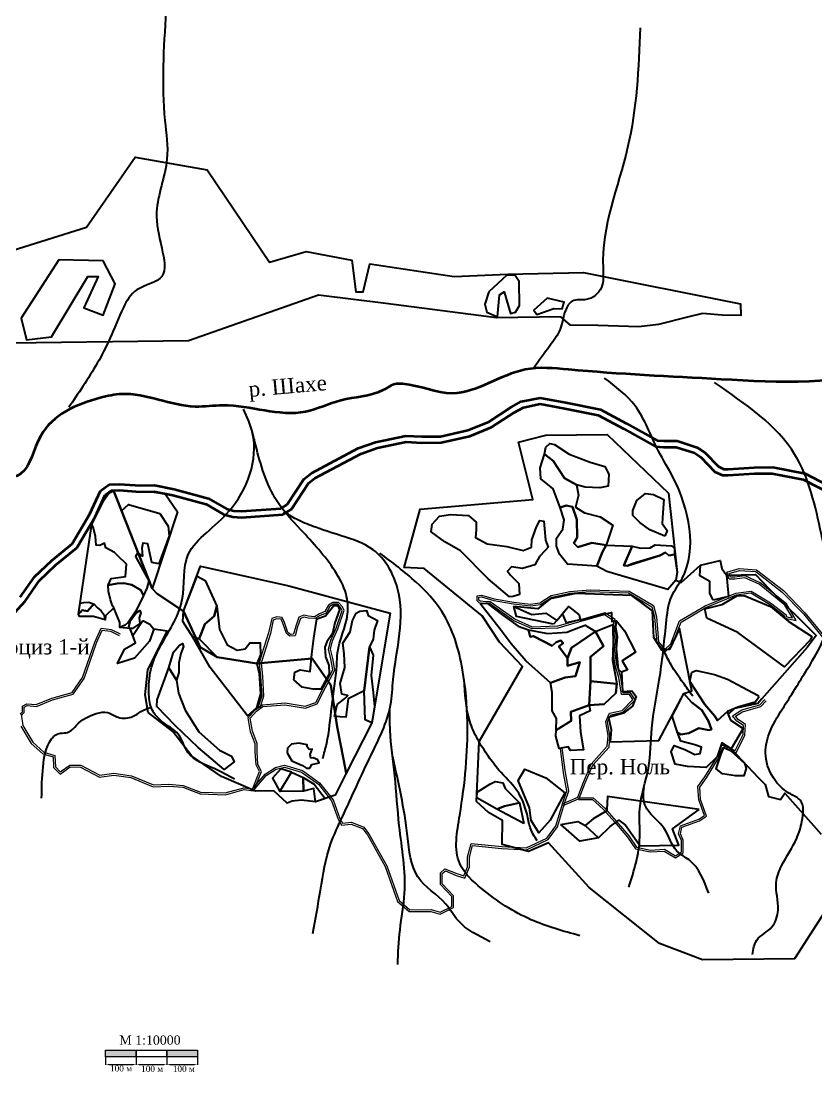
# Model space of a CAD drawing. Header units: millimetres. Extents: x 40855 to 2202492, y 65392 to 344450.
# Drawn here: x 51570 to 54172, y 65488 to 68923 of the extents above; entities that cross this region are included whole.
import ezdxf

# ---------------------------------------------------------------- set-up
doc = ezdxf.new("R2010")
doc.units = ezdxf.units.MM
for name, color, linetype in [('Дороги', 7, 'Continuous'), ('Земли Солох-аул чая кадастр', 192, 'Continuous'), ('Ручьи', 5, 'Continuous'), ('Чай 2', 122, 'Continuous'), ('Чай 4', 82, 'Continuous'), ('Чай 9.5', 20, 'Continuous'), ('Чайные плантации', 1, 'Continuous'), ('Чайные плантации заbрошенные', 6, 'Continuous'), ('Чайные плантации заросшие лесом', 3, 'Continuous')]:
    doc.layers.add(name, color=color, linetype=linetype)
doc.styles.get("Standard").update_dxf_attribs({"font": 'TIMES.TTF'})

msp = doc.modelspace()

# ---------------------------------------------------------------- hatches: boundary and pattern name
h = msp.add_hatch(color=256)
h.paths.add_polyline_path([(51846.7, 65558.6), (51946.8, 65558.6), (51946.8, 65536.6), (51846.7, 65536.6)])
h.paths.add_polyline_path([(52046.9, 65558.6), (52147, 65558.6), (52147, 65536.6), (52046.9, 65536.6)])

# ---------------------------------------------------------------- linework, layer by layer
for p, q in [((51846.7, 65535.9, 100), (51846.7, 65510.6, 100)), ((51846.7, 65535.9, 100), (51846.7, 65510.6, 100)), ((51946.8, 65535.9, 100), (51946.8, 65510.6, 100)), ((52046.9, 65535.9, 100), (52046.9, 65510.6, 100)), ((52046.9, 65535.9, 100), (52046.9, 65510.6, 100)), ((52147, 65535.9, 100), (52147, 65510.6, 100))]:
    msp.add_line(p, q)
at = {"lineweight": 30}
for p, q in [((51856.7, 65511.8, 100), (51936.7, 65511.8, 100)), ((51956.7, 65511.8, 100), (52036.7, 65511.8, 100)), ((52056.7, 65511.7, 100), (52136.7, 65511.7, 100))]:
    msp.add_line(p, q, dxfattribs=at)
at = {"lineweight": 30, "elevation": 100}
for points in [[(51846.7, 65558.6), (51946.8, 65558.6), (51946.8, 65536.6), (51846.7, 65536.6)], [(51946.8, 65558.6), (52046.9, 65558.6), (52046.9, 65536.6), (51946.8, 65536.6)], [(52046.9, 65558.6), (52147, 65558.6), (52147, 65536.6), (52046.9, 65536.6)]]:
    msp.add_lwpolyline(points, close=True, dxfattribs=at)
for points in [[(51856.7, 65513.5, 100), (51856.7, 65510.2, 100), (51846.7, 65511.8, 100)], [(51849.2, 65512.3, 100), (51849.2, 65511.4, 100), (51846.7, 65511.8, 100)], [(51849.2, 65512.3, 100), (51849.2, 65511.4, 100), (51846.7, 65511.8, 100)], [(51936.7, 65513.5, 100), (51936.7, 65510.2, 100), (51946.7, 65511.8, 100)], [(51944.3, 65512.3, 100), (51944.3, 65511.4, 100), (51946.8, 65511.8, 100)], [(51956.7, 65513.5, 100), (51956.7, 65510.2, 100), (51946.7, 65511.8, 100)], [(52036.7, 65513.5, 100), (52036.7, 65510.2, 100), (52046.7, 65511.8, 100)], [(52044.4, 65512.3, 100), (52044.4, 65511.4, 100), (52046.9, 65511.8, 100)], [(52056.7, 65513.4, 100), (52056.7, 65510.1, 100), (52046.7, 65511.7, 100)], [(52049.4, 65512.3, 100), (52049.4, 65511.4, 100), (52046.9, 65511.8, 100)], [(52137, 65513.3, 100), (52137, 65510, 100), (52147, 65511.7, 100)], [(52144.5, 65512.3, 100), (52144.5, 65511.4, 100), (52147, 65511.8, 100)]]:
    msp.add_solid(points)
at = {"layer": 'Дороги', "lineweight": 60}
for p, q in [((53205.2, 67679.2, 100), (53267.3, 67691.9, 100)), ((53267.3, 67691.9, 100), (53351.6, 67676.6, 100)), ((53098.9, 67612.8, 100), (53172, 67660.4, 100)), ((53172, 67660.4, 100), (53205.2, 67679.2, 100)), ((53182.4, 67643.3, 100), (53212.3, 67660.2, 100)), ((53212.3, 67660.2, 100), (53267.6, 67671.5, 100)), ((53267.6, 67671.5, 100), (53347.8, 67657, 100)), ((53347.8, 67657, 100), (53457, 67634.6, 100)), ((53351.6, 67676.6, 100), (53463.9, 67653.6, 100)), ((53463.9, 67653.6, 100), (53549.8, 67607.7, 100)), ((53108.1, 67595, 100), (53182.4, 67643.3, 100)), ((53457, 67634.6, 100), (53540.3, 67590.1, 100)), ((52941.5, 67565.2, 100), (53030.8, 67585.6, 100)), ((53030.8, 67585.6, 100), (53098.9, 67612.8, 100)), ((53036.8, 67566.5, 100), (53108.1, 67595, 100)), ((53540.3, 67590.1, 100), (53644.1, 67532.8, 100)), ((53549.8, 67607.7, 100), (53650, 67552.4, 100)), ((52672.7, 67526.5, 100), (52729.4, 67546.6, 100)), ((52729.4, 67546.6, 100), (52828, 67567.5, 100)), ((52734.9, 67527.4, 100), (52829.5, 67547.4, 100)), ((52828, 67567.5, 100), (52880.3, 67564.6, 100)), ((52829.5, 67547.4, 100), (52879.8, 67544.6, 100)), ((52879.8, 67544.6, 100), (52943.8, 67545.2, 100)), ((52880.3, 67564.6, 100), (52941.5, 67565.2, 100)), ((52943.8, 67545.2, 100), (53036.8, 67566.5, 100)), ((53650, 67552.4, 100), (53671.6, 67550.5, 100)), ((53671.6, 67550.5, 100), (53714.9, 67550.5, 100)), ((53714.9, 67550.5, 100), (53780.4, 67529.5, 100)), ((52519.9, 67445.4, 100), (52672.7, 67526.5, 100)), ((52680.8, 67508.1, 100), (52734.9, 67527.4, 100)), ((53644.1, 67532.8, 100), (53670.8, 67530.5, 100)), ((53670.8, 67530.5, 100), (53711.8, 67530.5, 100)), ((53711.8, 67530.5, 100), (53771.4, 67511.4, 100)), ((53771.4, 67511.4, 100), (53792.2, 67496.9, 100)), ((53780.4, 67529.5, 100), (53805.1, 67512.2, 100)), ((53805.1, 67512.2, 100), (53850.2, 67466.5, 100)), ((52530.7, 67428.6, 100), (52680.8, 67508.1, 100)), ((53792.2, 67496.9, 100), (53838.6, 67449.8, 100)), ((52494.5, 67425.8, 100), (52519.9, 67445.4, 100)), ((53838.6, 67449.8, 100), (53863.3, 67438.7, 100)), ((53850.2, 67466.5, 100), (53867.9, 67458.6, 100)), ((53867.9, 67458.6, 100), (53881.5, 67458.2, 100)), ((53881.5, 67458.2, 100), (53967.2, 67464, 100)), ((53881.8, 67438.2, 100), (53967.9, 67444, 100)), ((53967.2, 67464, 100), (54028, 67464.4, 100)), ((53967.9, 67444, 100), (54026.1, 67444.3, 100)), ((54026.1, 67444.3, 100), (54126.8, 67424.7, 100)), ((54028, 67464.4, 100), (54133.4, 67443.8, 100)), ((54133.4, 67443.8, 100), (54229.9, 67394.3, 100)), ((51829.6, 67386.9, 100), (51858.1, 67408.1, 100)), ((51858.1, 67408.1, 100), (51890.6, 67409.6, 100)), ((51890.6, 67409.6, 100), (51960.4, 67404.5, 100)), ((52439.9, 67342.2, 100), (52494.5, 67425.8, 100)), ((52454.3, 67327.6, 100), (52509.4, 67412.1, 100)), ((52509.4, 67412.1, 100), (52530.7, 67428.6, 100)), ((53863.3, 67438.7, 100), (53881.8, 67438.2, 100)), ((54126.8, 67424.7, 100), (54222.9, 67375.4, 100)), ((51794.5, 67311.9, 100), (51829.6, 67386.9, 100)), ((51812.2, 67302.6, 100), (51845.6, 67373.8, 100)), ((51845.6, 67373.8, 100), (51865.1, 67388.4, 100)), ((51865.1, 67388.4, 100), (51890.4, 67389.6, 100)), ((51890.4, 67389.6, 100), (51960, 67384.4, 100)), ((51960, 67384.4, 100), (52004.9, 67385.6, 100)), ((51960.4, 67404.5, 100), (52006.6, 67405.6, 100)), ((52004.9, 67385.6, 100), (52066.4, 67373.4, 100)), ((52006.6, 67405.6, 100), (52071, 67392.9, 100)), ((52066.4, 67373.4, 100), (52175.2, 67343.3, 100)), ((52071, 67392.9, 100), (52182.9, 67361.9, 100)), ((52175.2, 67343.3, 100), (52233.5, 67310.2, 100)), ((52182.9, 67361.9, 100), (52241.3, 67328.9, 100)), ((52419.8, 67329.5, 100), (52439.9, 67342.2, 100)), ((51736.8, 67213.8, 100), (51794.5, 67311.9, 100)), ((52233.5, 67310.2, 100), (52262.6, 67302.2, 100)), ((52241.3, 67328.9, 100), (52266, 67322, 100)), ((52266, 67322, 100), (52290.6, 67320.4, 100)), ((52290.6, 67320.4, 100), (52419.8, 67329.5, 100)), ((52290.7, 67300.4, 100), (52426.2, 67309.9, 100)), ((52426.2, 67309.9, 100), (52454.3, 67327.6, 100)), ((51752.2, 67200.6, 100), (51812.2, 67302.6, 100)), ((52262.6, 67302.2, 100), (52290.7, 67300.4, 100)), ((51671.1, 67160, 100), (51736.8, 67213.8, 100)), ((51684.3, 67145, 100), (51752.2, 67200.6, 100)), ((51614.3, 67106.2, 100), (51671.1, 67160, 100)), ((51629.5, 67093.1, 100), (51684.3, 67145, 100)), ((51567.5, 67039.5, 100), (51614.3, 67106.2, 100)), ((51583.2, 67027.1, 100), (51629.5, 67093.1, 100)), ((51538, 66976.2, 100), (51583.2, 67027.1, 100))]:
    msp.add_line(p, q, dxfattribs=at)
at = {"layer": 'Дороги'}
for p, q in [((53877.6, 67121.2, 100), (53918.2, 67133, 100)), ((53918.2, 67133, 100), (53974.5, 67129.1, 100)), ((53885.4, 67099, 100), (53877.6, 67121.2, 100)), ((53885.3, 67117.2, 100), (53918.8, 67126.9, 100)), ((53889.7, 67105, 100), (53885.3, 67117.2, 100)), ((53903.8, 67099, 100), (53885.4, 67099, 100)), ((53903.4, 67105, 100), (53889.7, 67105, 100)), ((53937.4, 67109, 100), (53903.4, 67105, 100)), ((53936.5, 67102.9, 100), (53903.8, 67099, 100)), ((53918.8, 67126.9, 100), (53972.2, 67123.2, 100)), ((53983.6, 67081.9, 100), (53936.5, 67102.9, 100)), ((53986.8, 67087.1, 100), (53937.4, 67109, 100)), ((53972.2, 67123.2, 100), (54058.2, 67056.5, 100)), ((53974.5, 67129.1, 100), (54062.2, 67061, 100)), ((53364.7, 67058.3, 100), (53430.5, 67064, 100)), ((53430.5, 67064, 100), (53558.1, 67059.9, 100)), ((54067.5, 67013.9, 100), (53983.6, 67081.9, 100)), ((54072.1, 67017.9, 100), (53986.8, 67087.1, 100)), ((53061, 67044.3, 100), (53075.8, 67046.8, 100)), ((53061, 67027.9, 100), (53061, 67044.3, 100)), ((53067, 67039.2, 100), (53075.5, 67040.6, 100)), ((53067, 67030.3, 100), (53067, 67039.2, 100)), ((53071.1, 67026.3, 100), (53067, 67030.3, 100)), ((53075.5, 67040.6, 100), (53115.6, 67028.6, 100)), ((53075.8, 67046.8, 100), (53117, 67034.4, 100)), ((53117, 67034.4, 100), (53181.2, 67023.7, 100)), ((53265.9, 67021.3, 100), (53303, 67045.1, 100)), ((53268.1, 67015.5, 100), (53305.3, 67039.5, 100)), ((53303, 67045.1, 100), (53364.7, 67058.3, 100)), ((53305.3, 67039.5, 100), (53365.6, 67052.3, 100)), ((53365.6, 67052.3, 100), (53430.7, 67058, 100)), ((53430.7, 67058, 100), (53556.3, 67054, 100)), ((53556.3, 67054, 100), (53632.7, 67008.3, 100)), ((53558.1, 67059.9, 100), (53637.9, 67012.2, 100)), ((53806.6, 67011.7, 100), (53906.9, 67053, 100)), ((53809.3, 67006.3, 100), (53908.5, 67047.2, 100)), ((53906.9, 67053, 100), (53957.5, 67059.7, 100)), ((53908.5, 67047.2, 100), (53956.2, 67053.5, 100)), ((53956.2, 67053.5, 100), (54016.9, 67016.8, 100)), ((53957.5, 67059.7, 100), (54020.3, 67021.7, 100)), ((54058.2, 67056.5, 100), (54128.5, 66985, 100)), ((54062.2, 67061, 100), (54132.9, 66989, 100)), ((52574.8, 67013.6, 100), (52563.1, 66992.6, 100)), ((52579.2, 67009.3, 100), (52567.4, 66987.9, 100)), ((52589.5, 67022.4, 100), (52574.8, 67013.6, 100)), ((52591.1, 67016.4, 100), (52579.2, 67009.3, 100)), ((52608, 67022.4, 100), (52589.5, 67022.4, 100)), ((52605.4, 67016.4, 100), (52591.1, 67016.4, 100)), ((52599.8, 66938, 100), (52619.6, 66996.6, 100)), ((52614.9, 67006.1, 100), (52605.4, 67016.4, 100)), ((52605.4, 66935.8, 100), (52626.1, 66997.1, 100)), ((52619.9, 67009.6, 100), (52608, 67022.4, 100)), ((52619.6, 66996.6, 100), (52614.9, 67006.1, 100)), ((52626.1, 66997.1, 100), (52619.9, 67009.6, 100)), ((53068.4, 67020.5, 100), (53061, 67027.9, 100)), ((53089, 67018.8, 100), (53068.4, 67020.5, 100)), ((53089.3, 67024.8, 100), (53071.1, 67026.3, 100)), ((53101.3, 67018.7, 100), (53089, 67018.8, 100)), ((53103.2, 67024.7, 100), (53089.3, 67024.8, 100)), ((53181.4, 66962.8, 100), (53101.3, 67018.7, 100)), ((53184.4, 66968, 100), (53103.2, 67024.7, 100)), ((53115.6, 67028.6, 100), (53180.3, 67017.8, 100)), ((53180.3, 67017.8, 100), (53235.5, 67011.1, 100)), ((53181.2, 67023.7, 100), (53235.5, 67017.2, 100)), ((53235.5, 67017.2, 100), (53265.9, 67021.3, 100)), ((53235.5, 67011.1, 100), (53268.1, 67015.5, 100)), ((53632.7, 67008.3, 100), (53641.4, 66974.5, 100)), ((53637.9, 67012.2, 100), (53647.3, 66975.5, 100)), ((53722.8, 66962, 100), (53806.6, 67011.7, 100)), ((53727.6, 66957.9, 100), (53809.3, 67006.3, 100)), ((54016.9, 67016.8, 100), (54065.9, 66979.1, 100)), ((54020.3, 67021.7, 100), (54071.4, 66982.5, 100)), ((54092.3, 66972, 100), (54067.5, 67013.9, 100)), ((54104.4, 66963.5, 100), (54072.1, 67017.9, 100)), ((52389.5, 66969.6, 100), (52379.4, 66922.9, 100)), ((52394.7, 66964.9, 100), (52385.2, 66921.4, 100)), ((52405.9, 66975, 100), (52389.5, 66969.6, 100)), ((52406.5, 66968.9, 100), (52394.7, 66964.9, 100)), ((52423.9, 66972.9, 100), (52405.9, 66975, 100)), ((52420, 66967.3, 100), (52406.5, 66968.9, 100)), ((52426.3, 66954.6, 100), (52420, 66967.3, 100)), ((52431.9, 66956.9, 100), (52423.9, 66972.9, 100)), ((52478.6, 66974.3, 100), (52468.1, 66944.6, 100)), ((52483.4, 66969.7, 100), (52473.9, 66942.8, 100)), ((52494.8, 66980.7, 100), (52478.6, 66974.3, 100)), ((52495.3, 66974.4, 100), (52483.4, 66969.7, 100)), ((52509.6, 66977.2, 100), (52494.8, 66980.7, 100)), ((52508.7, 66971.3, 100), (52495.3, 66974.4, 100)), ((52530.9, 66969.7, 100), (52508.7, 66971.3, 100)), ((52529.5, 66975.8, 100), (52509.6, 66977.2, 100)), ((52545.7, 66985.4, 100), (52529.5, 66975.8, 100)), ((52548.3, 66980, 100), (52530.9, 66969.7, 100)), ((52563.1, 66992.6, 100), (52545.7, 66985.4, 100)), ((52567.4, 66987.9, 100), (52548.3, 66980, 100)), ((53241.1, 66936.1, 100), (53181.4, 66962.8, 100)), ((53242.3, 66942.2, 100), (53184.4, 66968, 100)), ((53387, 66962.2, 100), (53324.1, 66944.6, 100)), ((53478.6, 66988.4, 100), (53387, 66962.2, 100)), ((53477.6, 66981.9, 100), (53388.6, 66956.4, 100)), ((53506.8, 66962.8, 100), (53477.6, 66981.9, 100)), ((53512.5, 66966.3, 100), (53478.6, 66988.4, 100)), ((53511.9, 66922.1, 100), (53506.8, 66962.8, 100)), ((53518, 66922.1, 100), (53512.5, 66966.3, 100)), ((53641.4, 66974.5, 100), (53648.7, 66891.4, 100)), ((53647.3, 66975.5, 100), (53654.5, 66893.8, 100)), ((53693.8, 66887.6, 100), (53722.8, 66962, 100)), ((54065.9, 66979.1, 100), (54067.6, 66970.8, 100)), ((54067.6, 66970.8, 100), (54104.4, 66963.5, 100)), ((54071.4, 66982.5, 100), (54072.7, 66975.9, 100)), ((54072.7, 66975.9, 100), (54092.3, 66972, 100)), ((54128.5, 66985, 100), (54189, 66910.3, 100)), ((54132.9, 66989, 100), (54194.5, 66913.1, 100)), ((51811.4, 66892.7, 100), (51831.7, 66937.9, 100)), ((51817, 66890.5, 100), (51835.4, 66931.5, 100)), ((51831.7, 66937.9, 100), (51864.7, 66934.4, 100)), ((51835.4, 66931.5, 100), (51863, 66928.5, 100)), ((51863, 66928.5, 100), (51891.4, 66914.3, 100)), ((51864.7, 66934.4, 100), (51894.1, 66919.7, 100)), ((52437.4, 66920.6, 100), (52426.3, 66954.6, 100)), ((52442.5, 66924.3, 100), (52431.9, 66956.9, 100)), ((52468.1, 66944.6, 100), (52461.2, 66919.1, 100)), ((52473.9, 66942.8, 100), (52466, 66913.5, 100)), ((52582.3, 66898.8, 100), (52599.8, 66938, 100)), ((52588, 66896.9, 100), (52605.4, 66935.8, 100)), ((53325.1, 66938.7, 100), (53241.1, 66936.1, 100)), ((53324.1, 66944.6, 100), (53242.3, 66942.2, 100)), ((53388.6, 66956.4, 100), (53325.1, 66938.7, 100)), ((53699, 66884.2, 100), (53727.6, 66957.9, 100)), ((51771.2, 66777.2, 100), (51811.4, 66892.7, 100)), ((52379.4, 66922.9, 100), (52356.4, 66851.1, 100)), ((52385.2, 66921.4, 100), (52362.2, 66849.3, 100)), ((52449.3, 66911.9, 100), (52437.4, 66920.6, 100)), ((52451, 66918.1, 100), (52442.5, 66924.3, 100)), ((52466, 66913.5, 100), (52449.3, 66911.9, 100)), ((52461.2, 66919.1, 100), (52451, 66918.1, 100)), ((52575.4, 66869.4, 100), (52582.3, 66898.8, 100)), ((52581.6, 66869.4, 100), (52588, 66896.9, 100)), ((53504.3, 66871.3, 100), (53511.9, 66922.1, 100)), ((53510.4, 66871.3, 100), (53518, 66922.1, 100)), ((53654.5, 66893.8, 100), (53675.2, 66869, 100)), ((51776.6, 66774.4, 100), (51817, 66890.5, 100)), ((52583.3, 66838, 100), (52575.4, 66869.4, 100)), ((52589.2, 66839.2, 100), (52581.6, 66869.4, 100)), ((53511.9, 66816.7, 100), (53504.3, 66871.3, 100)), ((53517.8, 66818, 100), (53510.4, 66871.3, 100)), ((53648.7, 66891.4, 100), (53674.8, 66860.1, 100)), ((53674.8, 66860.1, 100), (53699, 66884.2, 100)), ((53675.2, 66869, 100), (53693.8, 66887.6, 100)), ((52356.4, 66851.1, 100), (52349, 66824.5, 100)), ((52349, 66824.5, 100), (52353, 66781.6, 100)), ((52362.2, 66849.3, 100), (52355.1, 66824, 100)), ((52355.1, 66824, 100), (52359, 66782, 100)), ((52589.2, 66801.7, 100), (52583.3, 66838, 100)), ((52595.4, 66800.7, 100), (52589.2, 66839.2, 100)), ((52559.7, 66746.8, 100), (52589.2, 66801.7, 100)), ((52565.1, 66744, 100), (52595.4, 66800.7, 100)), ((53524.6, 66777.3, 100), (53511.9, 66816.7, 100)), ((53530.5, 66778.7, 100), (53517.8, 66818, 100)), ((51737.3, 66728.2, 100), (51771.2, 66777.2, 100)), ((51741, 66723, 100), (51776.6, 66774.4, 100)), ((52353, 66781.6, 100), (52356.9, 66717.1, 100)), ((52359, 66782, 100), (52363, 66716.3, 100)), ((53533.5, 66721.4, 100), (53524.6, 66777.3, 100)), ((53538.7, 66727.4, 100), (53530.5, 66778.7, 100)), ((51670.7, 66709.4, 100), (51737.3, 66728.2, 100)), ((51672.6, 66703.7, 100), (51741, 66723, 100)), ((52533.7, 66695.8, 100), (52559.7, 66746.8, 100)), ((52538, 66690.9, 100), (52565.1, 66744, 100)), ((53559, 66721.4, 100), (53533.5, 66721.4, 100)), ((53562.1, 66727.4, 100), (53538.7, 66727.4, 100)), ((53570.4, 66704.8, 100), (53559, 66721.4, 100)), ((53578.2, 66704.1, 100), (53562.1, 66727.4, 100)), ((51574.6, 66683.6, 100), (51589, 66691.2, 100)), ((51589, 66691.2, 100), (51619.8, 66688.7, 100)), ((51619.8, 66688.7, 100), (51670.7, 66709.4, 100)), ((51620.8, 66682.6, 100), (51672.6, 66703.7, 100)), ((52335.5, 66671.6, 100), (52358.9, 66688, 100)), ((52356.9, 66717.1, 100), (52344.6, 66678.5, 100)), ((52363, 66716.3, 100), (52350.3, 66676.7, 100)), ((52358.9, 66688, 100), (52433.1, 66694.2, 100)), ((52361, 66682.1, 100), (52432.8, 66688.2, 100)), ((52432.8, 66688.2, 100), (52500, 66677.1, 100)), ((52433.1, 66694.2, 100), (52499.4, 66683.3, 100)), ((52499.4, 66683.3, 100), (52533.7, 66695.8, 100)), ((52500, 66677.1, 100), (52538, 66690.9, 100)), ((53534.8, 66669.3, 100), (53570.4, 66704.8, 100)), ((53537.8, 66663.8, 100), (53578.2, 66704.1, 100)), ((53926.4, 66670.9, 100), (53985.6, 66688, 100)), ((53985.6, 66688, 100), (54001.9, 66705.2, 100)), ((53988.8, 66682.7, 100), (54006.2, 66701.1, 100)), ((51567.1, 66658.5, 100), (51574.6, 66665.4, 100)), ((51570.4, 66657.5, 100), (51575.4, 66620.3, 100)), ((51571.1, 66654.1, 100), (51580.6, 66662.8, 100)), ((51574.6, 66665.4, 100), (51574.6, 66683.6, 100)), ((51580.6, 66680, 100), (51590.3, 66685.1, 100)), ((51580.6, 66662.8, 100), (51580.6, 66680, 100)), ((51590.3, 66685.1, 100), (51620.8, 66682.6, 100)), ((52312.9, 66645.8, 100), (52335.5, 66671.6, 100)), ((52319.2, 66644, 100), (52339.5, 66667.1, 100)), ((52339.5, 66667.1, 100), (52361, 66682.1, 100)), ((53481.4, 66633.7, 100), (53494.1, 66660.4, 100)), ((53487.6, 66632.8, 100), (53498.3, 66655.1, 100)), ((53494.1, 66660.4, 100), (53534.8, 66669.3, 100)), ((53498.3, 66655.1, 100), (53537.8, 66663.8, 100)), ((53896.4, 66652, 100), (53926.4, 66670.9, 100)), ((53910.1, 66634.9, 100), (53896.4, 66652, 100)), ((53905.2, 66650.5, 100), (53928.9, 66665.4, 100)), ((53928.9, 66665.4, 100), (53988.8, 66682.7, 100)), ((51569.6, 66618.3, 100), (51603.6, 66561.5, 100)), ((51575.4, 66620.3, 100), (51608.3, 66565.3, 100)), ((52320.7, 66599.8, 100), (52312.9, 66645.8, 100)), ((52326.5, 66601.4, 100), (52319.2, 66644, 100)), ((53489.1, 66586.7, 100), (53481.4, 66633.7, 100)), ((53495.1, 66586.9, 100), (53487.6, 66632.8, 100)), ((53914.2, 66639.4, 100), (53905.2, 66650.5, 100)), ((53932.4, 66620.3, 100), (53910.1, 66634.9, 100)), ((53938.6, 66623.4, 100), (53914.2, 66639.4, 100)), ((53930.7, 66590.3, 100), (53932.4, 66620.3, 100)), ((53936.6, 66588.7, 100), (53938.6, 66623.4, 100)), ((52335.5, 66560, 100), (52320.7, 66599.8, 100)), ((52341.5, 66561.1, 100), (52326.5, 66601.4, 100)), ((53486.5, 66552.3, 100), (53489.1, 66586.7, 100)), ((53492.3, 66549.9, 100), (53495.1, 66586.9, 100)), ((53904.9, 66538.8, 100), (53930.7, 66590.3, 100)), ((53907.8, 66531.2, 100), (53936.6, 66588.7, 100)), ((51603.6, 66561.5, 100), (51641.8, 66527.1, 100)), ((51608.3, 66565.3, 100), (51644.7, 66532.5, 100)), ((52335.5, 66534.3, 100), (52335.5, 66560, 100)), ((52341.5, 66534.5, 100), (52341.5, 66561.1, 100)), ((53434.4, 66493.9, 100), (53486.5, 66552.3, 100)), ((53439.5, 66490.6, 100), (53492.3, 66549.9, 100)), ((53844.9, 66515.7, 100), (53860.3, 66556.8, 100)), ((53850.3, 66513, 100), (53863.8, 66549, 100)), ((53860.3, 66556.8, 100), (53904.9, 66538.8, 100)), ((53863.8, 66549, 100), (53907.8, 66531.2, 100)), ((51641.8, 66527.1, 100), (51674.7, 66517.8, 100)), ((51644.7, 66532.5, 100), (51680.5, 66522.5, 100)), ((51674.7, 66517.8, 100), (51676.7, 66482.8, 100)), ((51680.5, 66522.5, 100), (51682.6, 66485.3, 100)), ((52338.6, 66491.4, 100), (52335.5, 66534.3, 100)), ((52344.5, 66493, 100), (52341.5, 66534.5, 100)), ((53343.9, 66465.9, 100), (53333.2, 66545, 100)), ((53349.9, 66466.8, 100), (53339.1, 66545.8, 100)), ((53805.7, 66452.5, 100), (53844.9, 66515.7, 100)), ((51676.7, 66482.8, 100), (51697.6, 66461, 100)), ((51682.6, 66485.3, 100), (51698.3, 66468.9, 100)), ((51697.6, 66461, 100), (51730.9, 66485, 100)), ((51698.3, 66468.9, 100), (51729.1, 66491, 100)), ((51729.1, 66491, 100), (51765.5, 66490.3, 100)), ((51730.9, 66485, 100), (51764, 66484.3, 100)), ((51764, 66484.3, 100), (51826.4, 66451.6, 100)), ((51765.5, 66490.3, 100), (51827.5, 66457.8, 100)), ((52349.5, 66469.5, 100), (52338.6, 66491.4, 100)), ((52356.1, 66469.8, 100), (52344.5, 66493, 100)), ((52367.8, 66461.6, 100), (52401.5, 66482.5, 100)), ((52401.5, 66482.5, 100), (52431.6, 66490.7, 100)), ((52404, 66477, 100), (52431.6, 66484.5, 100)), ((52431.6, 66490.7, 100), (52490, 66473.4, 100)), ((52431.6, 66484.5, 100), (52487.3, 66468, 100)), ((53409, 66435.4, 100), (53434.4, 66493.9, 100)), ((53414.5, 66433.2, 100), (53439.5, 66490.6, 100)), ((53810.7, 66449.1, 100), (53850.3, 66513, 100)), ((51826.4, 66451.6, 100), (51873.6, 66458.1, 100)), ((51827.5, 66457.8, 100), (51873.7, 66464.1, 100)), ((51873.6, 66458.1, 100), (51929.1, 66450.2, 100)), ((51873.7, 66464.1, 100), (51930.7, 66456, 100)), ((51929.1, 66450.2, 100), (52002, 66420.1, 100)), ((51930.7, 66456, 100), (52003.1, 66426.1, 100)), ((52326.8, 66413.3, 100), (52367.8, 66461.6, 100)), ((52326.9, 66411.8, 100), (52349.5, 66469.5, 100)), ((52329.3, 66406.9, 100), (52371.8, 66457, 100)), ((52332.5, 66409.6, 100), (52356.1, 66469.8, 100)), ((52371.8, 66457, 100), (52404, 66477, 100)), ((52487.3, 66468, 100), (52542.1, 66428.9, 100)), ((52490, 66473.4, 100), (52546.2, 66433.3, 100)), ((53354.5, 66406.8, 100), (53343.9, 66465.9, 100)), ((53360.7, 66406.4, 100), (53349.9, 66466.8, 100)), ((53782.4, 66420.8, 100), (53805.7, 66452.5, 100)), ((53788.6, 66419.1, 100), (53810.7, 66449.1, 100)), ((52002, 66420.1, 100), (52053.6, 66421.9, 100)), ((52003.1, 66426.1, 100), (52053.7, 66427.9, 100)), ((52053.6, 66421.9, 100), (52098.5, 66418.4, 100)), ((52053.7, 66427.9, 100), (52099.9, 66424.3, 100)), ((52098.5, 66418.4, 100), (52155.7, 66396.7, 100)), ((52099.9, 66424.3, 100), (52156.9, 66402.6, 100)), ((52237.5, 66399.6, 100), (52298.5, 66416.9, 100)), ((52238.2, 66393.6, 100), (52299, 66410.8, 100)), ((52298.5, 66416.9, 100), (52326.8, 66413.3, 100)), ((52299, 66410.8, 100), (52329.3, 66406.9, 100)), ((52542.1, 66428.9, 100), (52585.1, 66374.4, 100)), ((52546.2, 66433.3, 100), (52590.4, 66377.4, 100)), ((53389.9, 66385.9, 100), (53409, 66435.4, 100)), ((53394.6, 66381.4, 100), (53414.5, 66433.2, 100)), ((53785.7, 66377.6, 100), (53782.4, 66420.8, 100)), ((53791.7, 66378.8, 100), (53788.6, 66419.1, 100)), ((52155.7, 66396.7, 100), (52238.2, 66393.6, 100)), ((52156.9, 66402.6, 100), (52237.5, 66399.6, 100)), ((52590.4, 66377.4, 100), (52612.5, 66316.3, 100)), ((53340.3, 66364.3, 100), (53389.9, 66385.9, 100)), ((53340.8, 66367.1, 100), (53354.5, 66406.8, 100)), ((53342.7, 66358.8, 100), (53394.6, 66381.4, 100)), ((53346.5, 66365.2, 100), (53360.7, 66406.4, 100)), ((53392.6, 66384.2, 100), (53440.9, 66384.2, 100)), ((53392.6, 66378.2, 100), (53438.6, 66378.2, 100)), ((53438.6, 66378.2, 100), (53473.3, 66346.7, 100)), ((53440.9, 66384.2, 100), (53477.6, 66350.9, 100)), ((53804.1, 66325.9, 100), (53785.7, 66377.6, 100)), ((53811.3, 66323.4, 100), (53791.7, 66378.8, 100)), ((52585.1, 66374.4, 100), (52607, 66313.8, 100)), ((53318.3, 66292.1, 100), (53340.8, 66367.1, 100)), ((53323.7, 66289.3, 100), (53346.5, 66365.2, 100)), ((53473.3, 66346.7, 100), (53511.4, 66303.7, 100)), ((53477.6, 66350.9, 100), (53515.9, 66307.6, 100)), ((52607, 66313.8, 100), (52618.1, 66294.5, 100)), ((52612.5, 66316.3, 100), (52621.3, 66300.8, 100)), ((53515.9, 66307.6, 100), (53557.5, 66259.3, 100)), ((53725.8, 66292.6, 100), (53785.7, 66314.3, 100)), ((53730.8, 66288.1, 100), (53788.4, 66308.9, 100)), ((53785.7, 66314.3, 100), (53804.1, 66325.9, 100)), ((53788.4, 66308.9, 100), (53811.3, 66323.4, 100)), ((52618.1, 66294.5, 100), (52649.2, 66297.7, 100)), ((52621.3, 66300.8, 100), (52650, 66303.8, 100)), ((52649.2, 66297.7, 100), (52686.8, 66283.3, 100)), ((52650, 66303.8, 100), (52690.5, 66288.3, 100)), ((52686.8, 66283.3, 100), (52702.5, 66262.4, 100)), ((52690.5, 66288.3, 100), (52707.5, 66265.7, 100)), ((53288.8, 66252.3, 100), (53318.3, 66292.1, 100)), ((53292.8, 66247.5, 100), (53323.7, 66289.3, 100)), ((53511.4, 66303.7, 100), (53552.8, 66255.7, 100)), ((53719.1, 66266, 100), (53725.8, 66292.6, 100)), ((53725.4, 66266.6, 100), (53730.8, 66288.1, 100)), ((52702.5, 66262.4, 100), (52760.8, 66159.5, 100)), ((52707.5, 66265.7, 100), (52766.3, 66162, 100)), ((53221.1, 66219.9, 100), (53288.8, 66252.3, 100)), ((53222.3, 66213.9, 100), (53292.8, 66247.5, 100)), ((53552.8, 66255.7, 100), (53578.9, 66217.4, 100)), ((53557.5, 66259.3, 100), (53582.5, 66222.7, 100)), ((53729.1, 66244.4, 100), (53719.1, 66266, 100)), ((53735.1, 66245.7, 100), (53725.4, 66266.6, 100)), ((53729.1, 66207.7, 100), (53729.1, 66244.4, 100)), ((53735.1, 66204.5, 100), (53735.1, 66245.7, 100)), ((53029.7, 66190.5, 100), (53041.4, 66234.7, 100)), ((53035.7, 66189.7, 100), (53045.9, 66228.2, 100)), ((53041.4, 66234.7, 100), (53141.6, 66224.3, 100)), ((53045.9, 66228.2, 100), (53141.1, 66218.4, 100)), ((53141.1, 66218.4, 100), (53222.3, 66213.9, 100)), ((53141.6, 66224.3, 100), (53221.1, 66219.9, 100)), ((53578.9, 66217.4, 100), (53627, 66206.7, 100)), ((53582.5, 66222.7, 100), (53627.5, 66212.7, 100)), ((53627, 66206.7, 100), (53672.6, 66209.9, 100)), ((53627.5, 66212.7, 100), (53674.1, 66216, 100)), ((53672.6, 66209.9, 100), (53709.2, 66187.3, 100)), ((53674.1, 66216, 100), (53709.1, 66194.4, 100)), ((53709.1, 66194.4, 100), (53729.1, 66207.7, 100)), ((53029.7, 66158.1, 100), (53029.7, 66190.5, 100)), ((53035.7, 66157, 100), (53035.7, 66189.7, 100)), ((53709.2, 66187.3, 100), (53735.1, 66204.5, 100)), ((52760.8, 66159.5, 100), (52801, 66044.9, 100)), ((52766.3, 66162, 100), (52806.2, 66048.4, 100)), ((52941.3, 66139, 100), (52956, 66152.2, 100)), ((52941.3, 66100.7, 100), (52941.3, 66139, 100)), ((52947.3, 66136.3, 100), (52957.2, 66145.2, 100)), ((52947.3, 66103.1, 100), (52947.3, 66136.3, 100)), ((52956, 66152.2, 100), (52994.3, 66136, 100)), ((52957.2, 66145.2, 100), (52992.3, 66130.4, 100)), ((52994.3, 66136, 100), (53017.9, 66128.7, 100)), ((53017.9, 66128.7, 100), (53029.7, 66158.1, 100)), ((53021.4, 66121.3, 100), (53035.7, 66157, 100)), ((52984.1, 66063.3, 100), (52947.3, 66103.1, 100)), ((52992.3, 66130.4, 100), (53021.4, 66121.3, 100)), ((52978.1, 66061, 100), (52941.3, 66100.7, 100)), ((52801, 66044.9, 100), (52839.1, 66011.9, 100)), ((52806.2, 66048.4, 100), (52841.3, 66017.9, 100)), ((52978.1, 66028.6, 100), (52978.1, 66061, 100)), ((52984.1, 66024.9, 100), (52984.1, 66063.3, 100)), ((52839.1, 66011.9, 100), (52909.5, 66012.3, 100)), ((52841.3, 66017.9, 100), (52910.4, 66018.3, 100)), ((52909.5, 66012.3, 100), (52940.4, 66003, 100)), ((52910.4, 66018.3, 100), (52939.8, 66009.5, 100)), ((52939.8, 66009.5, 100), (52978.1, 66028.6, 100)), ((52940.4, 66003, 100), (52984.1, 66024.9, 100))]:
    msp.add_line(p, q, dxfattribs=at)
at = {"layer": 'Земли Солох-аул чая кадастр', "lineweight": 40}
for points in [[(51524, 68167.4), (51784.6, 68248.9), (51943, 68477.8), (52178.3, 68436.2), (52382.8, 68134.8), (52502.3, 68170.1), (52651.2, 68141.9), (52664.6, 68038.4), (52688.9, 68037.6), (52710.6, 68129.6), (52986.4, 68087.8), (53161.3, 68095.9), (53408.9, 68101.4), (53922.2, 67999.1), (53923.3, 67960.5), (53862.1, 67962), (53797.6, 67967.4), (53748.8, 67954.8), (53653.6, 67930.9), (53589.5, 67924), (53455.6, 67928.3), (53366.2, 67929.4), (53334.8, 67955.7), (53124.9, 67952.9), (52762.9, 68000), (52543, 68027.1), (52117.6, 67877.8), (51536.8, 67869.8)], [(54318.9, 66199.5), (54099.1, 65857.2), (53798.1, 65854), (53657.8, 65907.6), (53427.4, 66091.1), (53293.9, 66237), (53229.5, 66208.4), (53143, 66231.4), (53144.1, 66309.4), (53098.5, 66335.3), (53058.6, 66371.4), (53067.9, 66567.6), (53209.1, 66813.1), (53134.1, 66892.3), (53078.1, 66978.9), (52888.3, 67133.4), (52822.2, 67136.8), (52874.7, 67327.1), (53243, 67359), (53196.5, 67545.9), (53285.9, 67569), (53485.9, 67571.8), (53687.1, 67379.8), (53714.8, 67120.2), (53710.4, 67095.1), (53728.6, 67087.6), (53791.2, 67144.1), (53855.9, 67159.6), (53861.5, 67133.7), (53876, 67112.1), (53971.3, 67114.3), (54017, 67065.4), (54169.7, 66914.7), (54139.7, 66875.4), (53991.7, 66707.8), (53979.1, 66692.5), (53902.5, 66675.9), (53881.4, 66656.2), (53889.7, 66637.4), (53931, 66610.3), (53891.6, 66544.4), (53979.9, 66450.4), (54002.4, 66427), (54013.4, 66388.2), (54052.6, 66378.2), (54067.1, 66399.5), (54185.3, 66265.3)]]:
    msp.add_lwpolyline(points, dxfattribs=at)
for points in [[(51694.1, 68143), (51571, 67951.5), (51588.1, 67881.3), (51669.5, 67890.7), (51788.6, 68088.3), (51822.3, 68088.3), (51775.9, 67985.5), (51838.9, 67961.6), (51878, 68064.4), (51838.2, 68139)], [(53099, 68038), (53086, 67997.1), (53093.2, 67971.8), (53127.2, 67956.6), (53134.5, 68028.6), (53150, 68038.4), (53170, 67967.1), (53186.2, 67971.4), (53199.3, 67993.5), (53198.6, 68071.3), (53185.9, 68090.9), (53158.7, 68092.7)], [(53289.8, 68016.7), (53246.7, 67977.6), (53256.8, 67964.2), (53311.9, 67983.7), (53339, 67982.6), (53345.2, 68003.6)], [(51872, 67388.4), (51882.8, 67361.1), (51998.3, 67067.7), (52013.9, 67051.5), (52100.7, 66993.9), (52155.3, 66876), (52210.9, 66843.6), (52340.7, 66822.7), (52521.4, 66838.9), (52582.8, 66752), (52603.7, 66616.4), (52624.6, 66509.9), (52633.4, 66464.7), (52596.9, 66392.4), (52532.5, 66370.3), (52486.7, 66376.5), (52456.8, 66372.9), (52439.8, 66366.7), (52396.6, 66406.5), (52336.7, 66405.1), (52225.5, 66453.4), (52127.9, 66520.1), (52065.9, 66600.6), (51985.4, 66662.7), (51976, 66720.5), (51985.1, 66802.7), (52048.1, 66928.3), (52003.9, 66935.2), (51989.8, 66895.9), (51941.2, 66840.7), (51885.6, 66823.3), (51908.8, 66869.5), (51944.6, 66890.9), (51926.6, 66937.6), (51893.1, 66940.3), (51892.7, 66957.2), (51873.2, 67004.4), (51846.1, 66978.8), (51844.6, 66965.4), (51806.6, 66976.5), (51761.7, 66976.2), (51758.2, 66984.3), (51801.2, 67278.8), (51841.6, 67357.9), (51855.8, 67379.1)], [(51872, 67388.4), (51911.7, 67388.1), (51941.8, 67384.7), (52005.6, 67383.5), (52041.5, 67377.3), (52081.7, 67319.1), (51998.3, 67067.7), (51882.8, 67361.1)], [(52100.7, 66993.9), (52156.7, 67141.2), (52445.2, 67076.9), (52777.1, 66987.8), (52716.4, 66629.2), (52633.4, 66464.7), (52624.6, 66509.9), (52603.7, 66616.4), (52582.8, 66752), (52521.4, 66838.9), (52340.7, 66822.7), (52210.9, 66843.6), (52155.3, 66876)], [(53383.4, 67051.3), (53299.8, 67034.3), (53259.6, 67001.3), (53181.3, 67009.4), (53240, 66982.8), (53285.9, 66987.9), (53321.5, 66963.8), (53359.4, 67008.7), (53395, 66982.5), (53397.4, 66965.6), (53500.9, 66990.1), (53501.6, 66960.1), (53516.5, 66962.4), (53543.3, 66930.1), (53579, 66859.9), (53534.7, 66831.9), (53552.4, 66802.3), (53533.5, 66794.8), (53536.1, 66731.9), (53567, 66733.6), (53580.5, 66714.9), (53569.2, 66683.7), (53539.8, 66660.9), (53490.1, 66646.8), (53499, 66607), (53496, 66566.9), (53654.9, 66570.7), (53737.3, 66724.7), (53762.9, 66733.3), (53723.2, 66937.4), (53689.8, 66868.6), (53664.9, 66866), (53638.8, 66908.4), (53634.8, 66995.3), (53566.6, 67044.7)], [(53787.3, 66345.6), (53487.6, 66388.3), (53485.6, 66345.1), (53483.4, 66340.3), (53440.5, 66315.3), (53414.4, 66292.9), (53457.9, 66252.6), (53495.7, 66290.5), (53524.2, 66311.1), (53546.2, 66294.2), (53593.9, 66226.9), (53720.6, 66229.2), (53699.4, 66282.4)]]:
    msp.add_lwpolyline(points, close=True, dxfattribs=at)
at = {"layer": 'Ручьи', "lineweight": 100}
msp.add_spline([(55541.4, 68131.1, 100), (55203, 68012.2, 100), (54773.1, 67971.1, 100), (54421, 67797.4, 100), (53858.4, 67751.7, 100), (53359.9, 67783.7, 100), (53218.2, 67783.7, 100), (52980.3, 67706, 100), (52818.6, 67736.8, 100), (52797.9, 67736.8, 100), (52752.3, 67716.1, 100), (52615.7, 67683, 100), (52499.8, 67645.7, 100), (52230.6, 67666.4, 100), (52139.6, 67662.3, 100), (51899.4, 67703.7, 100), (51829, 67691.3, 100), (51634.4, 67567.1, 100), (51568.2, 67442.9, 100), (51460.5, 67426.4, 100), (51332.2, 67467.8, 100), (51311.5, 67500.9, 100), (51315.6, 67554.7, 100), (51274.2, 67666.4, 100), (51079.6, 67832, 100), (50951.2, 67947.9, 100), (50793.9, 68030.6, 100), (50661.4, 68072, 100), (50562, 68034.8, 100), (50425.4, 68117.5, 100), (50367.4, 68208.6, 100), (50273.9, 68222.8, 100), (50175.9, 68217.3, 100), (50071, 68268.4, 100), (49928.8, 68278, 100), (49846, 68359.4, 100), (49793.5, 68406.4, 100), (49668.9, 68400.9, 100), (49552.2, 68397, 100), (49470.5, 68406.7, 100), (49404.4, 68455.3, 100), (49256.6, 68437.8, 100), (49128.2, 68447.5, 100), (48990.1, 68430, 100), (48900.3, 68454.8, 100), (48601.6, 68616.5, 100), (48371, 68777.7, 100), (48199.5, 68761.7, 100), (47952.9, 68761.7, 100), (47615.1, 68836.7, 100), (47406.1, 69179.6, 100), (47132.8, 69920, 100), (46870.1, 70384.7, 100), (46499.5, 70674.3, 100)], degree=3, dxfattribs=at)
at = {"layer": 'Ручьи', "lineweight": 40}
for points in [[(52043.8, 68954, 100), (52040.4, 68597.6, 100), (52047.2, 68472, 100), (52013.2, 68298.9, 100), (52030.2, 68180.1, 100), (52030.2, 68088.4, 100), (51948.7, 68044.3, 100), (51904.6, 67986.6, 100), (51860.4, 67884.8, 100), (51772.1, 67728.6, 100), (51726.3, 67660.4, 100)], [(53594.5, 68901, 100), (53553.2, 68509.4, 100), (53472.6, 68115, 100), (53467.4, 68051.9, 100), (53418, 68012.7, 100), (53371.9, 68007.6, 100), (53349.8, 67976.9, 100), (53332.7, 67915.5, 100), (53298.6, 67861, 100), (53245.7, 67787.7, 100)], [(53557.4, 66092.2, 100), (53592.9, 66254.8, 100), (53592.9, 66348.2, 100), (53620.9, 66480.9, 100), (53632.2, 66611.7, 100), (53656.5, 66768.7, 100), (53678.9, 66953.6, 100), (53697.6, 67043.3, 100), (53731.2, 67101.2, 100), (53703.2, 67428.1, 100), (53653.4, 67518.9, 100), (53577.2, 67665.4, 100), (53477.6, 67756.2, 100)], [(53960.9, 65872.1, 100), (53975.4, 65918.4, 100), (54024.6, 65961.9, 100), (54044.9, 66016.9, 100), (54039.1, 66106.7, 100), (54056.5, 66161.7, 100), (54105.8, 66251.5, 100), (54123.1, 66306.5, 100), (54117.3, 66376, 100), (54085.5, 66396.3, 100), (54036.2, 66439.7, 100), (54004.4, 66520.8, 100), (54015.9, 66593.2, 100), (54059.4, 66674.3, 100), (54140.5, 66804.6, 100), (54201.4, 66923.3, 100), (54186.9, 67244.8, 100), (54100, 67505.4, 100), (53837.1, 67741.2, 100)], [(52268, 66444.7, 100), (52201.7, 66479.3, 100), (52116.5, 66530.8, 100), (52082.8, 66593.1, 100), (52049.2, 66619.9, 100), (52004.6, 66661.4, 100), (51994.7, 66682.2, 100), (51987.8, 66735.7, 100), (51996.7, 66810.9, 100), (52070.5, 66959.1, 100), (52097, 67031.6, 100), (52116.6, 67179.4, 100), (52175.9, 67250.5, 100), (52250.8, 67321.6, 100), (52327.2, 67575.3, 100), (52297.2, 67654.4, 100)], [(52556.3, 66511.9, 100), (52569.3, 66561.4, 100), (52585.8, 66681.9, 100), (52602.3, 66817.2, 100), (52604.9, 66858, 100), (52637.4, 66984, 100), (52632.5, 67050, 100), (52595.8, 67125.8, 100), (52484.6, 67260.2, 100), (52406.3, 67354.3, 100), (52337.5, 67535.4, 100), (52325.2, 67584.6, 100)], [(52524.5, 65940.7, 100), (52549, 66082.2, 100), (52582.2, 66232.5, 100), (52620.7, 66321.7, 100), (52713.3, 66520.9, 100), (52778, 66686.9, 100), (52786.8, 66770.8, 100), (52801.2, 67068.4, 100), (52721.3, 67194.3, 100), (52616.8, 67240.4, 100), (52524.6, 67271.1, 100), (52470.3, 67294.5, 100), (52428.8, 67320.2, 100)], [(53397.1, 65933, 100), (53237.1, 65985.4, 100), (53075.6, 66087.2, 100), (53004.3, 66168.6, 100), (53004.3, 66327.1, 100), (53029.3, 66630.9, 100), (53013.4, 66801.9, 100), (52945.8, 66992.9, 100), (52862.2, 67088.3, 100), (52742.8, 67183.8, 100)], [(53765.9, 66715.8, 100), (53734.7, 66759.2, 100), (53695.4, 66818.8, 100), (53670.9, 66864.9, 100)], [(53257.1, 66243, 100), (53234.7, 66286.5, 100), (53224.2, 66329.9, 100), (53191.3, 66407.6, 100), (53132, 66474.7, 100), (53097.8, 66519.4, 100), (53062.2, 66576, 100), (53037.2, 66634, 100), (53018.8, 66770.9, 100)], [(51637.4, 66382.2, 100), (51642, 66485.4, 100), (51669.8, 66576.3, 100), (51683.6, 66590.2, 100), (51726.8, 66599.4, 100), (51751.4, 66621, 100), (51816.2, 66659.5, 100), (51853.2, 66662.6, 100), (51887.1, 66647.2, 100), (51936.4, 66650.3, 100), (51970.3, 66670.3, 100), (51994.9, 66679.5, 100)], [(52801.6, 65838.4, 100), (52809.1, 65952.6, 100), (52824, 66071.6, 100), (52806.6, 66292.5, 100), (52791.7, 66456.2, 100), (52776.8, 66605, 100), (52775.8, 66670.4, 100)], [(53103.8, 65913.3, 100), (52999, 65982.4, 100), (52958.8, 66035.9, 100), (52867.4, 66125.1, 100), (52833.9, 66258.9, 100), (52785, 66518.3, 100)], [(53818.3, 66072.1, 100), (53753.9, 66180.8, 100), (53714.1, 66209.9, 100), (53672.7, 66283.5, 100), (53616, 66347.8, 100), (53608.4, 66364.6, 100), (53604.7, 66389, 100), (53607, 66417.4, 100)]]:
    msp.add_spline(points, degree=3, dxfattribs=at)
at = {"layer": 'Чай 2', "lineweight": 40, "elevation": 100}
msp.add_lwpolyline([(53427, 66687), (53476, 66690), (53515, 66726), (53518, 66756), (53431.6, 66764.8)], close=True, dxfattribs=at)
at = {"layer": 'Чай 4', "lineweight": 40, "elevation": 100}
msp.add_lwpolyline([(53232, 66351), (53195, 66440)], dxfattribs=at)
at = {"layer": 'Чай 9.5', "elevation": 100}
msp.add_lwpolyline([(52464, 66481), (52464, 66481)], dxfattribs=at)
at = {"layer": 'Чайные плантации', "lineweight": 40, "elevation": 100}
for points in [[(51910, 66948), (51893.1, 66940.3), (51892.7, 66957.2), (51873.2, 67004.4), (51869.1, 67011.8), (51862.9, 67031.3), (51856, 67058), (51855, 67079), (51884, 67084), (51906, 67085), (51932, 67080), (51962, 67063), (51970, 67045), (51945, 66994), (51920.8, 66957.2)], [(51844.6, 66965.4), (51806.6, 66976.5), (51782.4, 66977.4), (51761.7, 66976.2), (51758.2, 66984.3), (51764, 66991), (51770, 66997), (51787, 66994), (51803, 67011), (51809, 67017), (51819, 67006), (51832, 66995), (51841, 66983)], [(51921, 66938), (51928, 66963), (51946, 66988), (51958, 66996), (51962, 66989), (51956, 66972), (51958, 66954), (51935, 66937), (51926.6, 66937.6)], [(53306, 66668.6), (53306, 66728.2), (53300.6, 66759.8), (53349.4, 66777.4), (53383, 66781), (53396.9, 66827), (53356, 66815), (53356.6, 66840.1), (53369.6, 66874.6), (53448, 66927), (53474.7, 66879.1), (53432, 66844.4), (53431.6, 66764.8), (53427, 66687), (53367, 66665), (53369, 66635), (53319.5, 66604.5), (53321.1, 66642.9)], [(52503, 66481), (52514, 66481), (52521, 66493), (52545, 66498), (52540, 66508), (52525, 66515), (52517, 66513), (52515, 66525), (52522, 66543), (52512, 66542), (52505, 66550), (52505, 66557), (52478, 66562), (52454, 66559), (52441, 66546), (52440, 66531), (52455, 66505), (52490, 66490)]]:
    msp.add_lwpolyline(points, close=True, dxfattribs=at)
at = {"layer": 'Чайные плантации заbрошенные', "lineweight": 40, "elevation": 100}
for points in [[(53281.3, 67506.7), (53285.8, 67530.2), (53298.4, 67541.9), (53313.8, 67539.2), (53361.6, 67507.6), (53430.1, 67481.5), (53478.8, 67467.1), (53491.4, 67441.8), (53489.6, 67402.1), (53461.7, 67396.7), (53413.9, 67399.4), (53385.9, 67407.5), (53347.1, 67429.2), (53310.2, 67485.1)], [(51855, 67079), (51865, 67101.3), (51911.1, 67107.2), (51914.7, 67147.9), (51886.7, 67174.7), (51875.7, 67185.7), (51846.8, 67200.9), (51842.6, 67216), (51827.9, 67208.2), (51816, 67209.2), (51813.3, 67237.6), (51806.8, 67265.6), (51801.2, 67278.8), (51841.6, 67357.9), (51855.8, 67379.1), (51872, 67388.4), (51898.2, 67322.1), (51921, 67342.3), (52024.2, 67313.6), (52050.9, 67271.6), (52054.2, 67240), (52020.5, 67148.9), (51997.6, 67153.5), (51985.1, 67213.8), (51968.5, 67216.7), (51964.7, 67199.6), (51967.2, 67174.3), (51951.7, 67186.1), (51944.1, 67172.7), (51988.1, 67093.6), (51981, 67069), (51970, 67045), (51962, 67063), (51932, 67080), (51906, 67085), (51884, 67084)], [(53675, 67238.8), (53625.6, 67259.9), (53593.3, 67283.3), (53570.6, 67306.8), (53570.6, 67322.9), (53583.6, 67356.1), (53611.9, 67378.7), (53637.8, 67375.5), (53671.7, 67359.3), (53668.5, 67315.7), (53666.1, 67280.1), (53682.2, 67257.4)], [(53321, 67232.6), (53340.8, 67262.4), (53345.3, 67293), (53332.7, 67332.7), (53352.6, 67339), (53372.4, 67335.4), (53386.8, 67293.9), (53388.6, 67235.3), (53376.9, 67216.4), (53390.4, 67202.9), (53436.4, 67217.3), (53483.3, 67210.1), (53470.7, 67187.5), (53452.7, 67140.6), (53356.2, 67147.8), (53330, 67180.3), (53320.1, 67206.5)], [(53166.9, 67041.1), (53097.5, 67099.4), (53007, 67190.9), (52955.7, 67221.1), (52910.5, 67253.2), (52914.5, 67278.4), (52938.6, 67304.5), (52973.8, 67310.5), (53033.2, 67306.5), (53058.3, 67285.4), (53058.3, 67260.3), (53055.3, 67235.1), (53093.5, 67214), (53157.9, 67205), (53211.2, 67191.9), (53239.3, 67203), (53240.3, 67227.1), (53255.4, 67269.3), (53266.5, 67290.4), (53279.5, 67288.4), (53281.6, 67263.3), (53284.6, 67226.1), (53293.6, 67203), (53284.6, 67192.9), (53264.5, 67172.8), (53249.4, 67145.7), (53209.2, 67133.6), (53174, 67138.6), (53160.9, 67124.5), (53169.9, 67111.5), (53197.1, 67084.3), (53199.1, 67048.1), (53179, 67042.1)], [(53540.7, 67143.4), (53568.2, 67206.5), (53594.9, 67200), (53627.2, 67200.8), (53642.6, 67210.5), (53696.8, 67207.3), (53706.5, 67200), (53706.5, 67179), (53687.9, 67175.7), (53677.4, 67186.3), (53658, 67175.7), (53571.4, 67149.9), (53552, 67142.6)], [(53832.3, 67029.6), (53822.3, 67052.4), (53821.3, 67090.6), (53788.6, 67109.7), (53791.2, 67144.1), (53855.9, 67159.6), (53861.5, 67133.7), (53876, 67112.1), (53883.2, 67042.4)], [(52210.4, 67010.5), (52201, 66978), (52171, 66952), (52152, 66903), (52132, 66909), (52099, 66960), (52101, 66994), (52145.7, 67107.9), (52171.7, 67093.7)], [(53862.3, 67016), (53909.6, 67044.2), (53934.2, 67045.1), (54020.6, 67009.6), (54078, 66961), (54155.2, 66911.2), (54149.4, 66898.9), (54065.5, 66811.6), (53913.3, 66924.1), (53812.2, 66971.4), (53805.9, 67001.4), (53862.3, 67016)], [(51809, 67017), (51803, 67011), (51787, 66994), (51770, 66997), (51764, 66991), (51758.2, 66984.3), (51763.6, 67020.5), (51775.4, 67022.3), (51791.4, 67023.1)], [(52461.6, 66769.2), (52464.7, 66794.5), (52482.7, 66801.9), (52515.3, 66796.6), (52520.6, 66853.5), (52527, 66906), (52537, 66969), (52565, 66979), (52593, 67012), (52606, 67012), (52611, 66998), (52596, 66956), (52588, 66921), (52570, 66894), (52563, 66876), (52565.9, 66845.1), (52576.5, 66817.7), (52577.5, 66789.3), (52550.1, 66738.7), (52524.8, 66738.7), (52489, 66745), (52461.6, 66769.2)], [(52595, 66650), (52603.1, 66689.2), (52628.7, 66708.7), (52638.6, 66718.7), (52618.6, 66722.9), (52613.3, 66757.7), (52628.1, 66809.3), (52626, 66856), (52622, 66889), (52646, 66926), (52654, 66964), (52666, 66987), (52678, 66994), (52699, 66996), (52705, 66980), (52735, 66963), (52725, 66932), (52721, 66902), (52709, 66877), (52691.8, 66733.7), (52639.7, 66706.9), (52632, 66648)], [(53356, 66815), (53396.9, 66827), (53383, 66781), (53349.4, 66777.4), (53300.6, 66759.8), (53219.9, 66831.8), (53172.5, 66887.1), (53136.6, 66935), (53072.7, 67015.4), (53074.4, 67020.6), (53095.2, 67018.8), (53145.1, 66980.6), (53195.3, 66944.7), (53228.8, 66933.4), (53234.4, 66910.2), (53245.2, 66911.9), (53306.2, 66880.3), (53319.2, 66892.1), (53334.5, 66897.8), (53342.4, 66889.3), (53328.3, 66878), (53356.6, 66840.1)], [(53311, 66951), (53189.6, 66976.1), (53181.3, 67009.4), (53240, 66982.8), (53285.9, 66987.9), (53321.5, 66963.8)], [(52340.7, 66822.7), (52348.8, 66790.3), (52353, 66724), (52339.3, 66677.6), (52310.9, 66651.3), (52188.6, 66809.3), (52132, 66909), (52152, 66903), (52210.9, 66843.6)], [(52053, 66809), (52069, 66860), (52088, 66883), (52098, 66888), (52101, 66878), (52093, 66856), (52086, 66825), (52086, 66793), (52078, 66768)], [(52053, 66809), (52078, 66768), (52084.4, 66725.5), (52106.4, 66670.1), (52151.3, 66599.1), (52219.3, 66539.5), (52258, 66519.6), (52266.4, 66501.9), (52233.9, 66476.8), (52149.3, 66547.9), (52074, 66620), (52014.4, 66682.7), (52015.4, 66703.6)], [(53762.7, 66795), (53777.5, 66799.8), (53836.6, 66786.8), (53879.2, 66772), (53980.3, 66718.2), (53980.9, 66711.1), (53969.6, 66696.3), (53913.5, 66680.3), (53879.8, 66666.2), (53846.6, 66636.6), (53837.8, 66650.2), (53805.8, 66688.6), (53756.8, 66764.4)], [(53427, 66687), (53431.6, 66764.8), (53518, 66756), (53515, 66726), (53476, 66690)], [(53716.5, 66597), (53698.8, 66650.8), (53718.9, 66690.4), (53737.3, 66724.7), (53761.5, 66696.9), (53795.8, 66670.3), (53817.1, 66634.2), (53827.1, 66607.6), (53818.3, 66605.3), (53785.7, 66611.8), (53753.2, 66595.2), (53726.6, 66590.5)], [(53319.5, 66604.5), (53369, 66635), (53367, 66665), (53427, 66687), (53430.3, 66668.2), (53396.1, 66652.1), (53399.2, 66598.6), (53409.1, 66540.7), (53366.2, 66538.2), (53359, 66550), (53329.5, 66544.5), (53318.3, 66585.5)], [(52419, 66479), (52392, 66448), (52416, 66405), (52454.2, 66468.2)], [(53213.5, 66395.5), (53195, 66440), (53217, 66478), (53285.5, 66449.3), (53348, 66400), (53300, 66310.5), (53300, 66310.5), (53263.2, 66269.8), (53238, 66309.6), (53232, 66351)], [(53125.4, 66346.4), (53060.4, 66383.3), (53061.4, 66402.7), (53103.1, 66428.9), (53119.6, 66437.6), (53144.8, 66432.8), (53152.6, 66414.3), (53200, 66367), (53151, 66357)]]:
    msp.add_lwpolyline(points, close=True, dxfattribs=at)
at = {"layer": 'Чайные плантации заросшие лесом', "lineweight": 40, "elevation": 100}
for points in [[(53332.7, 67332.7), (53309.3, 67394), (53269.6, 67426.5), (53266.9, 67462.5), (53281.3, 67506.7), (53310.2, 67485.1), (53347.1, 67429.2), (53385.9, 67407.5), (53392.2, 67373.3), (53382.3, 67334.5), (53412.1, 67315.6), (53463.5, 67302.9), (53505, 67275), (53483.3, 67210.1), (53436.4, 67217.3), (53390.4, 67202.9), (53376.9, 67216.4), (53388.6, 67235.3), (53386.8, 67293.9), (53372.4, 67335.4), (53352.6, 67339)], [(53483.3, 67210.1), (53568.2, 67206.5), (53540.7, 67143.4), (53552, 67142.6), (53658, 67175.7), (53677.4, 67186.3), (53687.9, 67175.7), (53706.5, 67179), (53714.8, 67120.2), (53710.4, 67095.1), (53684.7, 67065), (53484.9, 67124), (53452.7, 67140.6), (53470.7, 67187.5)], [(52152, 66903), (52171, 66952), (52201, 66978), (52210.4, 67010.5), (52219.2, 66933.6), (52243.4, 66884.1), (52276.1, 66866.2), (52302.4, 66870.4), (52318.3, 66890.4), (52352.1, 66890.7), (52353, 66851.4), (52340.7, 66822.7), (52210.9, 66843.6)], [(51968, 66963), (51991, 66951), (52003.9, 66935.2), (51989.8, 66895.9), (51941.2, 66840.7), (51885.6, 66823.3), (51908.8, 66869.5), (51944.6, 66890.9), (51935.6, 66914.2)], [(53523.4, 66803.4), (53516.6, 66871.8), (53520, 66909.6), (53514.9, 66940.2), (53516.5, 66962.4), (53543.3, 66930.1), (53579, 66859.9), (53534.7, 66831.9), (53552.4, 66802.3), (53533.5, 66794.8)], [(53228.8, 66933.4), (53291, 66921.5), (53354.3, 66924.9), (53399, 66942.4), (53414.2, 66948.7), (53448, 66927), (53369.6, 66874.6), (53356.6, 66840.1), (53328.3, 66878), (53342.4, 66889.3), (53334.5, 66897.8), (53319.2, 66892.1), (53306.2, 66880.3), (53245.2, 66911.9), (53234.4, 66910.2)], [(53431.6, 66764.8), (53432, 66844.4), (53474.7, 66879.1), (53448, 66927), (53505, 66950), (53506, 66876), (53503.5, 66833.6), (53518, 66756), (53431.6, 66764.8)], [(52709, 66877), (52721, 66850), (52715, 66784), (52721, 66728), (52725.8, 66682.8), (52716.4, 66629.2), (52694.9, 66638.3), (52691.8, 66733.7)], [(53737.3, 66724.7), (53762.9, 66733.3), (53756.8, 66764.4), (53805.8, 66688.6), (53837.8, 66650.2), (53846.6, 66636.6), (53879.8, 66666.2), (53881.4, 66656.2), (53889.7, 66637.4), (53931, 66610.3), (53891.6, 66544.4), (53861, 66564), (53845.6, 66517.4), (53809.8, 66483.3), (53749.2, 66485.8), (53708.5, 66493.3), (53695.2, 66534), (53705.1, 66554.8), (53740, 66541.5), (53772.4, 66524.9), (53789.9, 66528.2), (53794.9, 66549), (53773.3, 66557.3), (53726.7, 66568.9), (53716.5, 66597), (53726.6, 66590.5), (53753.2, 66595.2), (53785.7, 66611.8), (53818.3, 66605.3), (53827.1, 66607.6), (53817.1, 66634.2), (53795.8, 66670.3), (53761.5, 66696.9)], [(53867.9, 66548.2), (53889.6, 66538.6), (53935.6, 66496.8), (53940.4, 66479.3), (53933.2, 66455.7), (53905.4, 66455.7), (53863, 66461.8), (53842.5, 66478.7), (53857.6, 66524)], [(52454.2, 66468.2), (52492, 66450.5), (52493, 66406), (52416, 66405)], [(52528.5, 66428.5), (52564.7, 66381.4), (52532.5, 66370.3), (52527, 66414), (52493, 66406), (52492, 66450.5)], [(53214, 66300), (53125.4, 66346.4), (53151, 66357), (53200, 66367)], [(53334.2, 66296.1), (53391.1, 66305.9), (53414.4, 66292.9), (53457.9, 66252.6), (53397, 66242)]]:
    msp.add_lwpolyline(points, close=True, dxfattribs=at)
at = {"layer": 'Чайные плантации заросшие лесом', "lineweight": 40}
msp.add_lwpolyline([(53397.4, 66965.6), (53352.8, 66956.1), (53340.4, 66986.2), (53359.4, 67008.7), (53395, 66982.5)], close=True, dxfattribs=at)

# ---------------------------------------------------------------- texts
for s, insert, char_height, width, attachment_point in [('Харциз 1-й ', (51435.8, 66902.5), 50, 722.559, 1), ('Пер. Ноль', (53363.7, 66510.6, 100), 50, 722.559, 1), ('М 1:10000', (51991.7, 65591.6, 100), 30, 619.098, 5)]:
    msp.add_mtext(s, dxfattribs=dict(insert=insert, char_height=char_height, width=width, attachment_point=attachment_point))
at = {"lineweight": 30, "char_height": 20, "attachment_point": 5}
for insert in [(51897, 65499, 100), (51998.6, 65497.7, 100), (52102.2, 65497.7, 100)]:
    msp.add_mtext('100 м', dxfattribs=dict(at, insert=insert))
at = {"layer": 'Ручьи', "insert": (52311.7, 67744.1, 100), "char_height": 50, "width": 399.247, "attachment_point": 1, "rotation": 5}
msp.add_mtext('р. Шахе', dxfattribs=at)

doc.saveas('drawing.dxf')
